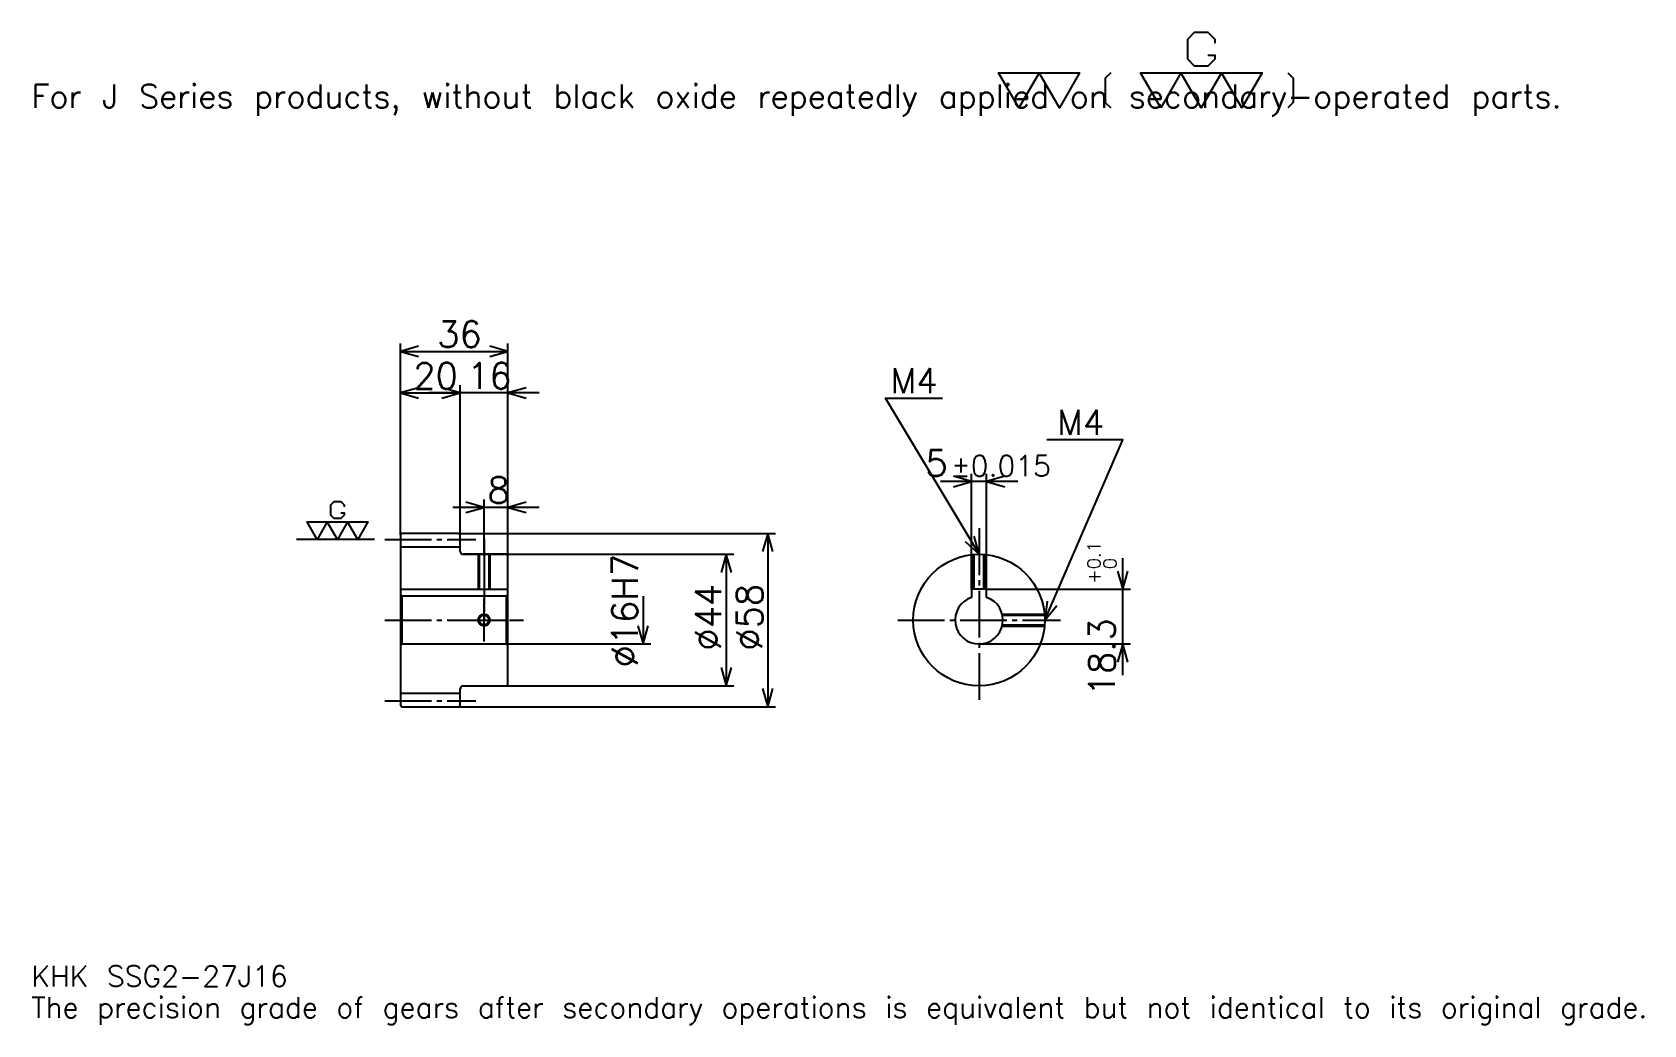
# Model space of a CAD drawing. Extents: x 18 to 557, y 6 to 338.
import ezdxf

# ---------------------------------------------------------------- set-up
doc = ezdxf.new("R2010")
doc.units = 0
doc.linetypes.add('DASHDOT', pattern=[20.869564, 15.652174, -1.73913, 1.73913, -1.73913])
doc.layers.get('0').update_dxf_attribs({"linetype": 'CONTINUOUS'})
doc.layers.add('DASHDOT', color=6, linetype='DASHDOT')
doc.styles.add('KANJI', font='TXT', dxfattribs={"bigfont": 'BIGFONT'})

msp = doc.modelspace()

# ---------------------------------------------------------------- linework, layer by layer
at = {"color": 5}
for p, q in [((140.869568, 170.739136), (140.869568, 234.217407)), ((176.869568, 170.739136), (176.869568, 234.217407)), ((140.869568, 231.608704), (176.869568, 231.608704)), ((140.869568, 217.695648), (160.869568, 217.695648)), ((187.304352, 217.695648), (150.434784, 217.695648)), ((160.869568, 170.739136), (160.869568, 220.304352)), ((332.021729, 152.039139), (332.021729, 190.695663)), ((337.021729, 152.039139), (337.021729, 190.695663)), ((347.456543, 188.08696), (321.586975, 188.08696)), ((187.304352, 179.434784), (158.434784, 179.434784)), ((168.869568, 170.739136), (168.869568, 182.043488)), ((140.869568, 170.239136), (140.869568, 170.739136)), ((160.369568, 170.739136), (176.869568, 170.739136)), ((160.869568, 170.239136), (160.869568, 170.739136)), ((168.869568, 163.739136), (168.869568, 170.739136)), ((168.869568, 163.739136), (168.869568, 170.739136)), ((176.869568, 170.739136), (266.434784, 170.739136)), ((176.869568, 163.239136), (176.869568, 170.739136)), ((263.82608, 170.739136), (263.82608, 112.739136)), ((161.869568, 163.739136), (176.869568, 163.739136)), ((176.869568, 163.739136), (252.521744, 163.739136)), ((249.913055, 163.739136), (249.913055, 119.739136)), ((382.608704, 123.304352), (382.608704, 162.473923)), ((337.021729, 152.039139), (385.217407, 152.039139)), ((222.08696, 149.739136), (222.08696, 133.739136)), ((176.869568, 133.739136), (224.695648, 133.739136)), ((334.521729, 133.739136), (385.217407, 133.739136)), ((161.869568, 119.739136), (176.869568, 119.739136)), ((176.869568, 119.739136), (252.521744, 119.739136)), ((160.369568, 112.739136), (176.869568, 112.739136)), ((176.869568, 112.739136), (266.434784, 112.739136))]:
    msp.add_line(p, q, dxfattribs=at)
at = {"color": 7}
msp.add_line((132.17392, 168.739136), (106.08696, 168.739136), dxfattribs=at)
at = {"color": 4}
for p, q in [((140.869568, 166.239136), (160.869568, 166.239136)), ((140.869568, 152.039139), (176.869568, 152.039139)), ((141.369568, 149.739136), (141.369568, 133.739136)), ((176.369568, 149.739136), (176.869568, 150.239136)), ((176.369568, 133.739136), (176.869568, 133.239136)), ((140.869568, 117.239136), (160.869568, 117.239136))]:
    msp.add_line(p, q, dxfattribs=at)
at = {"color": 7}
for points in [[(411.130432, 330.678284), (413.391296, 330.678284), (413.391296, 329.321747), (411.130432, 327.060883), (406.608704, 327.060883), (404.347839, 329.321747), (404.347839, 336.10437), (406.608704, 338.365234), (411.130432, 338.365234), (413.391296, 336.10437), (413.391296, 334.747833)], [(347.82608, 313.043488), (341.043457, 324.800018), (368.17392, 324.800018), (361.391296, 313.043488), (354.608704, 324.800018), (347.82608, 313.043488)], [(378.573914, 324.800018), (376.765198, 322.991302), (376.765198, 314.852173), (378.573914, 313.043488)], [(395.304352, 313.043488), (388.521729, 324.800018), (429.217407, 324.800018), (422.434784, 313.043488), (415.652161, 324.800018), (408.869568, 313.043488), (402.086945, 324.800018), (395.304352, 313.043488)], [(437.808685, 324.800018), (439.617371, 322.991302), (439.617371, 314.852173), (437.808685, 313.043488)], [(120.956528, 177.556519), (122.08696, 177.556519), (122.08696, 176.878265), (120.956528, 175.747833), (118.695656, 175.747833), (117.565216, 176.878265), (117.565216, 180.269562), (118.695656, 181.400009), (120.956528, 181.400009), (122.08696, 180.269562), (122.08696, 179.591309)], [(113.04348, 168.739136), (109.652176, 174.617401), (130, 174.617401), (126.608696, 168.739136), (123.217392, 174.617401), (119.826088, 168.739136), (116.434784, 174.617401), (113.04348, 168.739136)]]:
    msp.add_lwpolyline(points, dxfattribs=at)
at = {"color": 5}
for points in [[(146.956528, 233.347839), (140.869568, 231.608704), (146.956528, 229.869568)], [(170.782608, 229.869568), (176.869568, 231.608704), (170.782608, 233.347839)], [(146.956528, 219.434784), (140.869568, 217.695648), (146.956528, 215.956528)], [(154.782608, 215.956528), (160.869568, 217.695648), (154.782608, 219.434784)], [(154.782608, 215.956528), (160.869568, 217.695648), (154.782608, 219.434784)], [(182.956528, 219.434784), (176.869568, 217.695648), (182.956528, 215.956528)], [(334.521729, 163.739136), (303.217407, 215.913055), (322.347839, 215.913055)], [(356.521729, 141.739136), (382.608704, 202), (357.217407, 202)], [(325.934784, 186.347839), (332.021729, 188.08696), (325.934784, 189.826096)], [(343.108704, 189.826096), (337.021729, 188.08696), (343.108704, 186.347839)], [(162.782608, 177.695648), (168.869568, 179.434784), (162.782608, 181.17392)], [(182.956528, 181.17392), (176.869568, 179.434784), (182.956528, 177.695648)], [(265.565216, 164.652176), (263.82608, 170.739136), (262.086975, 164.652176)], [(329.898743, 168.063889), (334.521729, 163.739136), (332.881317, 169.853439)], [(251.652176, 157.652176), (249.913055, 163.739136), (248.17392, 157.652176)], [(380.869568, 158.126099), (382.608704, 152.039139), (384.347839, 158.126099)], [(357.343933, 148.016052), (356.521729, 141.739136), (360.53595, 146.634232)], [(220.347839, 139.826096), (222.08696, 133.739136), (223.82608, 139.826096)], [(384.347839, 127.652176), (382.608704, 133.739136), (380.869568, 127.652176)], [(248.17392, 125.826096), (249.913055, 119.739136), (251.652176, 125.826096)], [(262.086975, 118.826096), (263.82608, 112.739136), (265.565216, 118.826096)]]:
    msp.add_lwpolyline(points, dxfattribs=at)
at = {"color": 4}
for points in [[(160.869568, 164.739136), (160.869568, 170.239136), (160.369568, 170.739136), (141.369568, 170.739136), (140.869568, 170.239136), (140.869568, 133.239136)], [(161.869568, 119.739136), (176.369568, 119.739136), (176.869568, 120.239136), (176.869568, 163.239136), (176.369568, 163.739136), (161.869568, 163.739136)], [(166.869568, 163.739136), (166.869568, 152.039139)], [(167.249573, 163.739136), (167.249573, 152.039139)], [(170.489563, 163.739136), (170.489563, 152.039139)], [(170.869568, 163.739136), (170.869568, 152.039139)], [(332.521729, 152.039139), (332.521729, 163.648041)], [(332.901733, 152.039139), (332.901733, 163.679413)], [(336.141724, 152.039139), (336.141724, 163.679413)], [(336.521729, 152.039139), (336.521729, 163.648041)], [(337.021729, 149.33847), (337.021729, 152.039139), (332.021729, 152.039139), (332.021729, 149.33847)], [(140.869568, 133.239136), (141.369568, 133.739136), (176.369568, 133.739136), (176.369568, 149.739136), (141.369568, 149.739136), (140.869568, 150.239136)], [(342.2677, 143.739136), (356.430664, 143.739136)], [(342.356018, 143.359131), (356.462036, 143.359131)], [(342.2677, 139.739136), (356.430664, 139.739136)], [(342.356018, 140.119141), (356.462036, 140.119141)], [(140.869568, 133.239136), (140.869568, 113.239136), (141.369568, 112.739136), (160.369568, 112.739136), (160.869568, 113.239136), (160.869568, 118.739136)]]:
    msp.add_lwpolyline(points, dxfattribs=at)
for centre, radius in [((334.521729, 141.739136), 22), ((168.869568, 141.739136), 1.62)]:
    msp.add_circle(centre, radius, dxfattribs=at)
at = {"color": 7}
msp.add_circle((168.869568, 141.739136), 2, dxfattribs=at)
at = {"color": 4}
for centre, radius, start, end in [((161.869568, 164.739136), 1, 180, 270), ((334.521729, 141.739136), 8, 108.20995733, 71.79004267), ((161.869568, 118.739136), 1, 90, 180)]:
    msp.add_arc(centre, radius, start, end, dxfattribs=at)
at = {"layer": 'DASHDOT', "color": 7}
for p, q in [((135.652176, 168.739136), (166.08696, 168.739136)), ((334.521729, 172.434784), (334.521729, 114.521744)), ((168.869568, 163.739136), (168.869568, 141.739136)), ((135.652176, 141.739136), (182.08696, 141.739136)), ((307.304352, 141.739136), (361.739136, 141.739136)), ((135.652176, 114.739136), (166.08696, 114.739136))]:
    msp.add_line(p, q, dxfattribs=at)
for points in [[(168.869568, 168.956528), (168.869568, 146.821747)], [(168.869568, 134.521744), (168.869568, 148.956528)], [(161.652176, 141.739136), (176.08696, 141.739136)]]:
    msp.add_lwpolyline(points, dxfattribs=at)

# ---------------------------------------------------------------- texts
at = {"color": 7, "style": 'KANJI'}
for s, height, p in [('For J Series products, without black oxide repeatedly applied on secondary-operated parts.', 7.826087, (17.391304, 313.043488)), ('36', 8.695652, (153.217392, 233)), ('20', 8.695652, (145.217392, 219.08696)), ('16', 8.695652, (163.217392, 219.08696)), ('M4', 8.347826, (304.956543, 217.652176)), ('M4', 8.347826, (360.695679, 203.739136)), ('5', 8.695652, (316.572205, 189.826096)), ('%%p0.015', 6.956522, (325.17981, 189.826096)), ('8', 8.695652, (170.043488, 180.826096)), ('KHK SSG2-27J16', 6.956522, (17.391304, 19.130434)), ('The precision grade of gears after secondary operations is equivalent but not identical to its original grade.', 6.956522, (17.391304, 8.695652))]:
    msp.add_text(s, height=height, dxfattribs=at).set_placement(p)
for s, height, p in [('%%c16H7', 8.695652, (220.347839, 125.869568)), ('0.1', 4.347826, (375.130432, 158.772507)), ('0', 4.347826, (380.521729, 158.772507)), ('+', 4.347826, (375.130432, 153.902939)), ('%%c44', 8.695652, (248.17392, 131.521744)), ('%%c58', 8.695652, (262.086975, 131.521744)), ('18.3', 8.695652, (380, 116.264717))]:
    msp.add_text(s, height=height, rotation=90, dxfattribs=at).set_placement(p)

doc.saveas('drawing.dxf')
